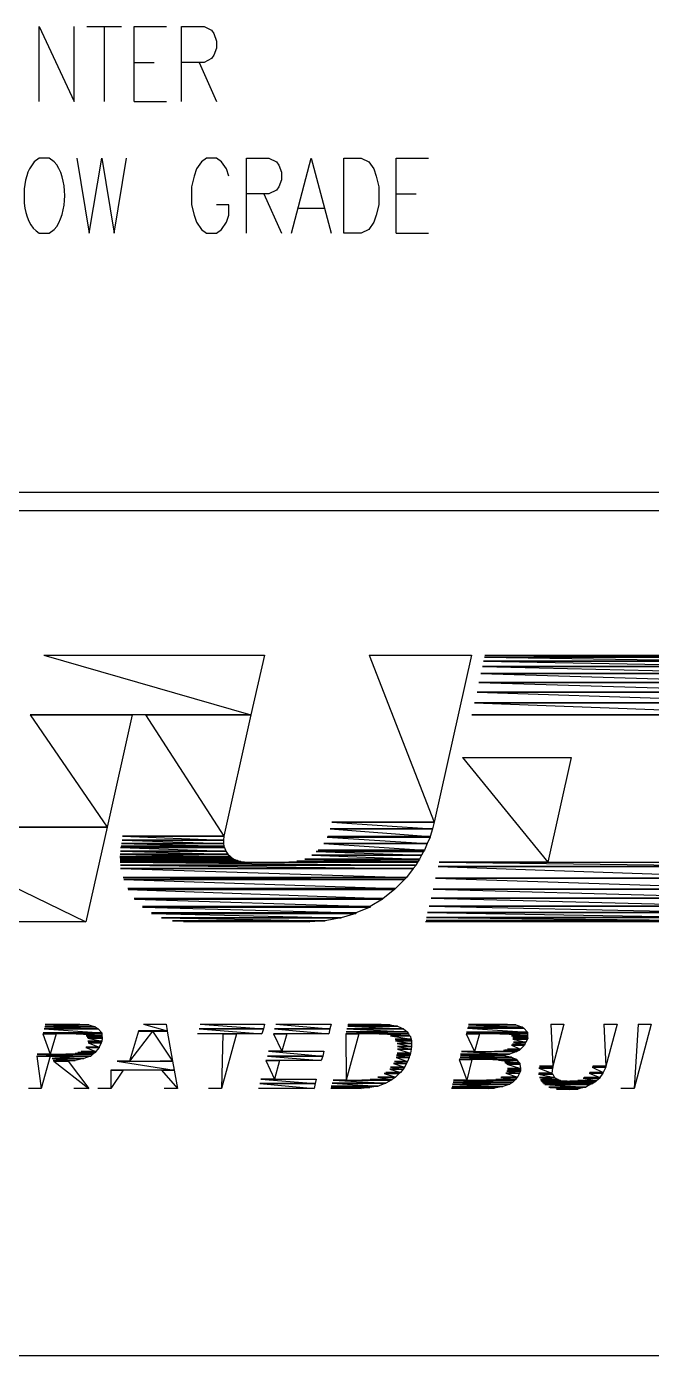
# Model space of a CAD drawing. Header units: millimetres. Extents: x 14 to 201, y 16 to 268.
# Drawn here: x 63.1 to 89.6, y 15.6 to 72 of the extents above; entities that cross this region are included whole.
import ezdxf

# ---------------------------------------------------------------- set-up
doc = ezdxf.new("R2010")
doc.units = ezdxf.units.MM
doc.layers.get('0').update_dxf_attribs({"linetype": 'CONTINUOUS'})

msp = doc.modelspace()

# ---------------------------------------------------------------- linework, layer by layer
at = {"color": 0}
for p, q in [((63.6062, 68.8344), (63.6062, 72.0094)), ((63.6062, 72.0094), (65.0875, 68.8344)), ((65.0875, 68.8344), (65.0875, 72.0094)), ((65.6167, 72.0094), (67.098, 72.0094)), ((66.3582, 72.0094), (66.3582, 68.8344)), ((67.6271, 68.8344), (67.6271, 72.0094)), ((67.6271, 72.0094), (69.004, 72.0094)), ((69.6376, 68.8344), (69.6376, 72.0094)), ((69.6376, 72.0094), (70.5915, 72.0094)), ((70.5915, 72.0094), (70.9083, 71.8605)), ((70.9083, 71.8605), (71.0145, 71.713)), ((71.0145, 71.713), (71.1207, 71.3948)), ((71.1207, 71.0985), (71.0145, 70.8021)), ((71.1207, 71.3948), (71.1207, 71.0985)), ((67.6271, 70.4854), (68.4749, 70.4854)), ((70.5915, 70.4854), (69.6376, 70.4854)), ((70.3792, 70.4854), (71.1207, 68.8344)), ((70.9083, 70.6547), (70.5915, 70.4854)), ((71.0145, 70.8021), (70.9083, 70.6547)), ((67.6271, 68.8344), (69.004, 68.8344)), ((63.3938, 66.2725), (63.1832, 65.9765)), ((63.6062, 66.4214), (63.3938, 66.2725)), ((64.0292, 66.4214), (63.6062, 66.4214)), ((64.2415, 66.2725), (64.0292, 66.4214)), ((65.1937, 66.4214), (65.7229, 63.2464)), ((65.7229, 63.2464), (66.252, 66.4214)), ((66.252, 66.4214), (66.7812, 63.2464)), ((66.7812, 63.2464), (67.3104, 66.4214)), ((70.273, 65.9765), (70.1668, 65.6594)), ((70.4854, 66.2725), (70.273, 65.9765)), ((70.696, 66.4214), (70.4854, 66.2725)), ((71.1207, 66.4214), (70.696, 66.4214)), ((71.3313, 66.2725), (71.1207, 66.4214)), ((71.5437, 65.9765), (71.3313, 66.2725)), ((71.6499, 65.6594), (71.5437, 65.9765)), ((72.3896, 63.2464), (72.3896, 66.4214)), ((72.3896, 66.4214), (73.3418, 66.4214)), ((73.3418, 66.4214), (73.6604, 66.2725)), ((73.6604, 66.2725), (73.7665, 66.125)), ((73.7665, 66.125), (73.871, 65.829)), ((74.2957, 63.2464), (75.1417, 66.4214)), ((75.1417, 66.4214), (75.9876, 63.2464)), ((76.5168, 63.2464), (76.5168, 66.4214)), ((76.5168, 66.4214), (77.2583, 66.4214)), ((77.2583, 66.4214), (77.5751, 66.2725)), ((77.5751, 66.2725), (77.7875, 65.9765)), ((77.7875, 65.9765), (77.8937, 65.6594)), ((78.7396, 63.2464), (78.7396, 66.4214)), ((78.7396, 66.4214), (80.1165, 66.4214)), ((70.1668, 65.6594), (70.0624, 65.2141)), ((73.871, 65.5105), (73.7665, 65.2141)), ((73.871, 65.829), (73.871, 65.5105)), ((77.8937, 65.6594), (77.9999, 65.2141)), ((70.0624, 65.2141), (70.0624, 64.4521)), ((73.3418, 64.9182), (72.3896, 64.9182)), ((73.1312, 64.9182), (73.871, 63.2464)), ((73.6604, 65.0667), (73.3418, 64.9182)), ((73.7665, 65.2141), (73.6604, 65.0667)), ((77.9999, 65.2141), (77.9999, 64.4521)), ((78.7396, 64.9182), (79.5874, 64.9182)), ((70.0624, 64.4521), (70.1668, 64.0084)), ((71.6499, 64.4521), (71.1207, 64.4521)), ((71.6499, 64.0084), (71.6499, 64.4521)), ((74.6125, 64.3047), (75.6708, 64.3047)), ((77.9999, 64.4521), (77.8937, 64.0084)), ((70.1668, 64.0084), (70.273, 63.7124)), ((71.5437, 63.7124), (71.6499, 64.0084)), ((77.8937, 64.0084), (77.7875, 63.7124)), ((63.6062, 63.2464), (64.0292, 63.2464)), ((64.0292, 63.2464), (64.2415, 63.3938)), ((70.273, 63.7124), (70.4854, 63.3938)), ((70.4854, 63.3938), (70.696, 63.2464)), ((70.696, 63.2464), (71.1207, 63.2464)), ((71.1207, 63.2464), (71.3313, 63.3938)), ((71.3313, 63.3938), (71.5437, 63.7124)), ((77.2583, 63.2464), (76.5168, 63.2464)), ((77.5751, 63.3938), (77.2583, 63.2464)), ((77.7875, 63.7124), (77.5751, 63.3938)), ((78.7396, 63.2464), (80.1165, 63.2464)), ((198.121, 52.2386), (17.0174, 52.2386)), ((149.648, 51.4558), (16.214, 51.4558)), ((93.2173, 45.2547), (82.4865, 45.2547)), ((82.4865, 45.2547), (93.7465, 45.0854)), ((82.4865, 45.2547), (93.2173, 45.2547)), ((82.5073, 45.339), (93.2173, 45.2547)), ((82.5073, 45.339), (92.6677, 45.339)), ((94.7208, 44.5562), (82.3376, 44.5562)), ((82.3376, 44.5562), (95.1438, 44.1745)), ((82.3376, 44.5562), (94.7208, 44.5562)), ((94.2552, 44.8525), (82.4011, 44.8525)), ((82.4011, 44.8525), (94.7208, 44.5562)), ((82.4011, 44.8525), (94.2552, 44.8525)), ((93.7465, 45.0854), (82.4438, 45.0854)), ((82.4438, 45.0854), (94.2552, 44.8525)), ((82.4438, 45.0854), (93.7465, 45.0854)), ((95.1438, 44.1745), (82.2537, 44.1745)), ((82.2537, 44.1745), (95.5036, 43.772)), ((82.2537, 44.1745), (95.1438, 44.1745)), ((95.5036, 43.772), (82.1697, 43.772)), ((82.1697, 43.772), (95.8219, 43.3077)), ((82.1697, 43.772), (95.5036, 43.772)), ((95.8219, 43.3077), (82.0635, 43.3077)), ((82.0635, 43.3077), (96.0755, 42.799)), ((82.0635, 43.3077), (95.8219, 43.3077)), ((96.0755, 42.799), (81.9573, 42.799)), ((81.9573, 42.799), (96.0755, 42.799)), ((81.9573, 42.799), (96.0755, 42.799)), ((81.5552, 40.9995), (85.175, 36.5552)), ((81.5552, 40.9995), (86.1702, 40.9995)), ((86.1702, 40.9995), (85.175, 36.5552)), ((95.25, 36.3636), (80.5173, 36.3636)), ((80.5173, 36.3636), (94.8697, 35.8771)), ((80.5173, 36.3636), (95.25, 36.3636)), ((85.175, 36.5552), (80.56, 36.5552)), ((80.56, 36.5552), (95.25, 36.3636)), ((80.56, 36.5552), (95.3767, 36.5552)), ((94.8697, 35.8771), (80.4125, 35.8771)), ((80.4125, 35.8771), (94.4245, 35.4115)), ((80.4125, 35.8771), (94.8697, 35.8771)), ((93.938, 35.0311), (80.221, 35.0311)), ((80.221, 35.0311), (93.387, 34.6921)), ((80.221, 35.0311), (93.938, 35.0311)), ((94.4245, 35.4115), (80.3067, 35.4115)), ((80.3067, 35.4115), (93.938, 35.0311)), ((80.3067, 35.4115), (94.4245, 35.4115)), ((92.8165, 34.4165), (80.0735, 34.4165)), ((80.0735, 34.4165), (92.2017, 34.2057)), ((80.0735, 34.4165), (92.8165, 34.4165)), ((93.387, 34.6921), (80.137, 34.6921)), ((80.137, 34.6921), (92.8165, 34.4165)), ((80.137, 34.6921), (93.387, 34.6921)), ((90.9532, 34.0155), (79.9881, 34.0155)), ((91.5885, 34.0789), (80.0104, 34.0789)), ((80.0104, 34.0789), (90.9532, 34.0155)), ((80.0104, 34.0789), (91.5885, 34.0789)), ((92.2017, 34.2057), (80.0308, 34.2057)), ((80.0308, 34.2057), (91.5885, 34.0789)), ((80.0308, 34.2057), (92.2017, 34.2057)), ((66.1031, 29.4845), (63.8168, 29.4845)), ((63.8168, 29.4845), (66.252, 29.3164)), ((63.8168, 29.4845), (66.1031, 29.4845)), ((65.9765, 29.5699), (63.839, 29.5699)), ((63.839, 29.5699), (66.1031, 29.4845)), ((63.839, 29.5699), (65.9765, 29.5699)), ((63.8598, 29.6761), (65.7006, 29.654)), ((63.8598, 29.6761), (65.3203, 29.6761)), ((65.7006, 29.654), (63.8598, 29.654)), ((63.8598, 29.654), (65.9765, 29.5699)), ((63.8598, 29.654), (65.7006, 29.654)), ((65.3203, 29.6761), (65.7006, 29.654)), ((65.7006, 29.654), (65.9765, 29.5699)), ((65.9765, 29.5699), (66.1031, 29.4845)), ((66.1031, 29.4845), (66.252, 29.3164)), ((67.8173, 29.3798), (67.437, 28.1092)), ((68.4114, 29.3798), (67.437, 28.1092)), ((69.0245, 29.4004), (67.8173, 29.4004)), ((67.8173, 29.4004), (68.4114, 29.3798)), ((67.8173, 29.4004), (68.4114, 29.4004)), ((68.4114, 29.3798), (67.8173, 29.3798)), ((67.8173, 29.3798), (68.4114, 29.3798)), ((68.0297, 29.6761), (69.0245, 29.4004)), ((68.0297, 29.6761), (68.9818, 29.6761)), ((68.4114, 29.4004), (69.0245, 29.3798)), ((68.4114, 29.4004), (69.0245, 29.4004)), ((68.4114, 29.4004), (68.4114, 29.3798)), ((69.0245, 29.3798), (68.4114, 29.3798)), ((68.4114, 29.3798), (69.2573, 28.1092)), ((68.4114, 29.3798), (69.0245, 29.3798)), ((68.9818, 29.6761), (69.0245, 29.4004)), ((69.0245, 29.4004), (69.0245, 29.3798)), ((69.0245, 29.3798), (69.2573, 28.1092)), ((73.109, 29.4845), (70.3792, 29.4845)), ((70.3792, 29.4845), (73.0458, 29.2737)), ((70.3792, 29.4845), (73.109, 29.4845)), ((70.4219, 29.6761), (73.109, 29.4845)), ((70.4219, 29.6761), (73.1516, 29.6761)), ((73.109, 29.4845), (73.0458, 29.2737)), ((73.1516, 29.6761), (73.109, 29.4845)), ((75.9245, 29.4845), (73.575, 29.4845)), ((73.575, 29.4845), (75.8832, 29.2737)), ((73.575, 29.4845), (75.9245, 29.4845)), ((73.6381, 29.6761), (75.9245, 29.4845)), ((73.6381, 29.6761), (75.9876, 29.6761)), ((75.9245, 29.4845), (75.8832, 29.2737)), ((75.9876, 29.6761), (75.9245, 29.4845)), ((79.2057, 29.3577), (76.623, 29.3577)), ((76.623, 29.3577), (79.2688, 29.2737)), ((76.623, 29.3577), (79.2057, 29.3577)), ((79.0582, 29.4845), (76.6452, 29.4845)), ((76.6452, 29.4845), (79.2057, 29.3577)), ((76.6452, 29.4845), (79.0582, 29.4845)), ((78.486, 29.654), (76.6865, 29.654)), ((76.6865, 29.654), (78.8031, 29.5906)), ((76.6865, 29.654), (78.486, 29.654)), ((78.8031, 29.5906), (76.6865, 29.5906)), ((76.6865, 29.5906), (79.0582, 29.4845)), ((76.6865, 29.5906), (78.8031, 29.5906)), ((76.7084, 29.6761), (78.486, 29.654)), ((76.7084, 29.6761), (78.1043, 29.6761)), ((78.1043, 29.6761), (78.486, 29.654)), ((78.486, 29.654), (78.8031, 29.5906)), ((78.8031, 29.5906), (79.0582, 29.4845)), ((79.0582, 29.4845), (79.2057, 29.3577)), ((79.2057, 29.3577), (79.2688, 29.2737)), ((84.3068, 29.3371), (81.7245, 29.3371)), ((81.7245, 29.3371), (84.3068, 29.2737)), ((81.7245, 29.3371), (84.3068, 29.3371)), ((84.1583, 29.5065), (81.7672, 29.5065)), ((81.7672, 29.5065), (84.3068, 29.3371)), ((81.7672, 29.5065), (84.1583, 29.5065)), ((84.0948, 29.5493), (81.788, 29.5493)), ((81.788, 29.5493), (84.1583, 29.5065)), ((81.788, 29.5493), (84.0948, 29.5493)), ((81.8085, 29.6761), (83.8207, 29.654)), ((81.8085, 29.6761), (83.4595, 29.6761)), ((83.8207, 29.654), (81.8085, 29.654)), ((81.8085, 29.654), (84.0948, 29.5493)), ((81.8085, 29.654), (83.8207, 29.654)), ((83.4595, 29.6761), (83.8207, 29.654)), ((83.8207, 29.654), (84.0948, 29.5493)), ((84.0948, 29.5493), (84.1583, 29.5065)), ((84.1583, 29.5065), (84.3068, 29.3371)), ((84.3068, 29.3371), (84.3068, 29.2737)), ((85.302, 29.6761), (85.386, 27.897)), ((85.302, 29.6761), (85.8516, 29.6761)), ((85.8516, 29.6761), (85.386, 27.897)), ((87.5453, 29.6761), (87.6293, 27.897)), ((87.5453, 29.6761), (88.1172, 29.6761)), ((88.1172, 29.6761), (87.6293, 27.897)), ((89.0062, 29.6761), (88.8365, 26.9448)), ((89.5558, 29.6761), (88.8365, 26.9448)), ((89.0062, 29.6761), (89.5558, 29.6761)), ((66.252, 29.2737), (63.7536, 29.2737)), ((63.7536, 29.2737), (64.0719, 28.4055)), ((63.7536, 29.2737), (64.3255, 29.2737)), ((66.252, 29.3164), (63.7755, 29.3164)), ((63.7755, 29.3164), (66.252, 29.2737)), ((63.7755, 29.3164), (66.252, 29.3164)), ((64.3255, 29.2737), (64.0719, 28.4055)), ((65.1715, 29.2737), (66.252, 29.2737)), ((65.1715, 29.2737), (66.252, 29.2737)), ((66.252, 29.2737), (65.3203, 29.2737)), ((65.3203, 29.2737), (66.252, 29.1882)), ((65.3203, 29.2737), (66.252, 29.2737)), ((66.252, 29.1882), (65.5959, 29.1882)), ((65.5959, 29.1882), (66.2725, 29.1248)), ((65.5959, 29.1882), (66.252, 29.1882)), ((66.2725, 29.1248), (65.6375, 29.1248)), ((65.6375, 29.1248), (66.2725, 29.0835)), ((65.6375, 29.1248), (66.2725, 29.1248)), ((66.2725, 29.0835), (65.6594, 29.0835)), ((65.6594, 29.0835), (66.252, 28.9553)), ((65.6594, 29.0835), (66.2725, 29.0835)), ((66.252, 28.9553), (65.6594, 28.9553)), ((65.6594, 28.9553), (66.2298, 28.8919)), ((65.6594, 28.9553), (66.252, 28.9553)), ((66.2298, 28.8919), (65.6802, 28.8919)), ((65.6802, 28.8919), (66.1458, 28.7018)), ((65.6802, 28.8919), (66.2298, 28.8919)), ((66.2298, 28.8919), (66.1458, 28.7018)), ((66.252, 28.9553), (66.2298, 28.8919)), ((66.252, 29.3164), (66.252, 29.2737)), ((66.252, 29.2737), (66.252, 29.1882)), ((66.252, 29.1882), (66.2725, 29.1248)), ((66.2725, 29.0835), (66.252, 28.9553)), ((66.2725, 29.1248), (66.2725, 29.0835)), ((73.0458, 29.2737), (70.3157, 29.2737)), ((71.3948, 29.2737), (71.3313, 26.9448)), ((71.9667, 29.2737), (71.3313, 26.9448)), ((71.3948, 29.2737), (71.9667, 29.2737)), ((75.8832, 29.2737), (73.5334, 29.2737)), ((73.5334, 29.2737), (73.8932, 28.5323)), ((73.5334, 29.2737), (74.1041, 29.2737)), ((74.1041, 29.2737), (73.8932, 28.5323)), ((79.2688, 29.2737), (76.6025, 29.2737)), ((76.6025, 29.2737), (76.623, 27.3044)), ((76.6025, 29.2737), (77.1521, 29.2737)), ((77.1521, 29.2737), (76.623, 27.3044)), ((78.0203, 29.2737), (79.2688, 29.2737)), ((78.0203, 29.2737), (79.2688, 29.2737)), ((79.2688, 29.2737), (78.19, 29.2737)), ((78.19, 29.2737), (79.3115, 29.1882)), ((78.19, 29.2737), (79.2688, 29.2737)), ((79.3115, 29.1882), (78.5068, 29.1882)), ((78.5068, 29.1882), (79.3323, 29.1882)), ((78.5068, 29.1882), (79.3323, 29.1882)), ((78.5068, 29.1882), (79.375, 29.0408)), ((78.5068, 29.1882), (79.3323, 29.1882)), ((79.375, 29.0408), (78.697, 29.0408)), ((78.697, 29.0408), (79.375, 29.0408)), ((78.697, 29.0408), (79.375, 29.0408)), ((78.697, 29.0408), (79.3958, 28.9774)), ((78.697, 29.0408), (79.375, 29.0408)), ((79.3958, 28.9774), (78.7192, 28.9774)), ((78.7192, 28.9774), (79.3958, 28.8506)), ((78.7192, 28.9774), (79.3958, 28.9774)), ((79.3958, 28.8506), (78.7823, 28.8506)), ((78.7823, 28.8506), (79.3958, 28.7238)), ((78.7823, 28.8506), (79.3958, 28.8506)), ((79.2688, 29.2737), (79.3115, 29.1882)), ((79.3323, 29.1882), (79.375, 29.0408)), ((79.375, 29.0408), (79.3958, 28.9774)), ((79.3958, 28.9774), (79.3958, 28.8506)), ((79.3958, 28.8506), (79.3958, 28.7238)), ((84.3068, 29.2737), (81.704, 29.2737)), ((81.704, 29.2737), (82.0635, 28.5116)), ((81.704, 29.2737), (82.2745, 29.2737)), ((82.2745, 29.2737), (82.0635, 28.5116)), ((83.1427, 29.2737), (84.3068, 29.2737)), ((83.1427, 29.2737), (84.3068, 29.2737)), ((84.3068, 29.2737), (83.3755, 29.2737)), ((83.3755, 29.2737), (84.3068, 29.1882)), ((83.3755, 29.2737), (84.3068, 29.2737)), ((84.3068, 29.1882), (83.6291, 29.1882)), ((83.6291, 29.1882), (84.3068, 29.1469)), ((83.6291, 29.1882), (84.3068, 29.1882)), ((84.1802, 28.7872), (83.6291, 28.7872)), ((83.6291, 28.7872), (84.0109, 28.6177)), ((83.6291, 28.7872), (84.1802, 28.7872)), ((84.201, 28.8286), (83.6718, 28.8286)), ((83.6718, 28.8286), (84.1802, 28.7872)), ((83.6718, 28.8286), (84.201, 28.8286)), ((84.3068, 29.1469), (83.6923, 29.1469)), ((83.6923, 29.1469), (84.3276, 29.0835)), ((83.6923, 29.1469), (84.3068, 29.1469)), ((84.3276, 29.0835), (83.6923, 29.0835)), ((83.6923, 29.0835), (84.3068, 29.0408)), ((83.6923, 29.0835), (84.3276, 29.0835)), ((84.3068, 29.0408), (83.6923, 29.0408)), ((83.6923, 29.0408), (84.2437, 28.914)), ((83.6923, 29.0408), (84.3068, 29.0408)), ((84.2437, 28.914), (83.7145, 28.914)), ((83.7145, 28.914), (84.201, 28.8286)), ((83.7145, 28.914), (84.2437, 28.914)), ((84.1802, 28.7872), (84.0109, 28.6177)), ((84.201, 28.8286), (84.1802, 28.7872)), ((84.2437, 28.914), (84.201, 28.8286)), ((84.3068, 29.0408), (84.2437, 28.914)), ((84.3068, 29.2737), (84.3068, 29.1882)), ((84.3068, 29.1882), (84.3068, 29.1469)), ((84.3068, 29.1469), (84.3276, 29.0835)), ((84.3276, 29.0835), (84.3068, 29.0408)), ((65.786, 28.3215), (63.5, 28.3215)), ((63.5, 28.3215), (65.7655, 28.3215)), ((63.5, 28.3215), (65.786, 28.3215)), ((63.5, 28.3215), (63.6901, 26.9448)), ((63.5, 28.3215), (64.0719, 28.3215)), ((64.0719, 28.4055), (63.5208, 28.4055)), ((63.5208, 28.4055), (65.786, 28.3215)), ((63.5208, 28.4055), (65.8703, 28.4055)), ((64.0719, 28.3215), (63.6901, 26.9448)), ((64.0719, 28.3215), (65.49, 28.2153)), ((64.0719, 28.3215), (65.7655, 28.3215)), ((65.49, 28.2153), (64.1558, 28.2153)), ((64.1558, 28.2153), (65.1302, 28.1299)), ((64.1558, 28.2153), (65.49, 28.2153)), ((65.8703, 28.4055), (64.7277, 28.4055)), ((65.913, 28.4262), (65.1302, 28.4262)), ((65.1302, 28.4262), (65.8703, 28.4055)), ((65.1302, 28.4262), (65.913, 28.4262)), ((65.49, 28.2153), (65.1302, 28.1299)), ((65.9765, 28.4689), (65.2364, 28.4689)), ((65.2364, 28.4689), (65.913, 28.4262)), ((65.2364, 28.4689), (65.9765, 28.4689)), ((65.997, 28.5116), (65.3838, 28.5116)), ((65.3838, 28.5116), (65.9765, 28.4689)), ((65.3838, 28.5116), (65.997, 28.5116)), ((65.7655, 28.3215), (65.49, 28.2153)), ((66.1458, 28.6811), (65.574, 28.6811)), ((65.574, 28.6811), (65.997, 28.5116)), ((65.574, 28.6811), (66.1458, 28.6811)), ((66.1458, 28.7018), (65.5959, 28.7018)), ((65.5959, 28.7018), (66.1458, 28.6811)), ((65.5959, 28.7018), (66.1458, 28.7018)), ((65.786, 28.3215), (65.7655, 28.3215)), ((65.8703, 28.4055), (65.786, 28.3215)), ((65.913, 28.4262), (65.8703, 28.4055)), ((65.9765, 28.4689), (65.913, 28.4262)), ((65.997, 28.5116), (65.9765, 28.4689)), ((66.1458, 28.6811), (65.997, 28.5116)), ((66.1458, 28.7018), (66.1458, 28.6811)), ((75.6281, 28.3215), (73.2786, 28.3215)), ((73.2786, 28.3215), (75.5646, 28.1299)), ((73.2786, 28.3215), (75.6281, 28.3215)), ((73.8932, 28.5323), (73.3213, 28.5323)), ((73.3213, 28.5323), (75.6281, 28.3215)), ((73.3213, 28.5323), (75.6708, 28.5323)), ((75.6281, 28.3215), (75.5646, 28.1299)), ((75.6708, 28.5323), (75.6281, 28.3215)), ((79.291, 28.2581), (78.7396, 28.2581)), ((78.7396, 28.2581), (79.2261, 28.0886)), ((78.7396, 28.2581), (79.291, 28.2581)), ((79.3323, 28.3628), (78.7619, 28.3628)), ((78.7619, 28.3628), (79.3115, 28.3421)), ((78.7619, 28.3628), (79.3323, 28.3628)), ((79.3115, 28.3421), (78.7619, 28.3421)), ((78.7619, 28.3421), (79.291, 28.2581)), ((78.7619, 28.3421), (79.3115, 28.3421)), ((79.3542, 28.4482), (78.7823, 28.4482)), ((78.7823, 28.4482), (79.3323, 28.3848)), ((78.7823, 28.4482), (79.3542, 28.4482)), ((79.3323, 28.3848), (78.7823, 28.3848)), ((78.7823, 28.3848), (79.3323, 28.3628)), ((78.7823, 28.3848), (79.3323, 28.3848)), ((79.3958, 28.7238), (78.8031, 28.7238)), ((78.8031, 28.7238), (79.375, 28.6177)), ((78.8031, 28.7238), (79.3958, 28.7238)), ((79.375, 28.6177), (78.8031, 28.6177)), ((78.8031, 28.6177), (79.3542, 28.4482)), ((78.8031, 28.6177), (79.375, 28.6177)), ((79.291, 28.2581), (79.2261, 28.0886)), ((79.3115, 28.3421), (79.291, 28.2581)), ((79.3323, 28.3628), (79.3115, 28.3421)), ((79.3542, 28.4482), (79.3323, 28.3848)), ((79.3323, 28.3848), (79.3323, 28.3628)), ((79.375, 28.6177), (79.3542, 28.4482)), ((79.3958, 28.7238), (79.375, 28.6177)), ((83.8207, 28.1947), (81.4282, 28.1947)), ((81.4282, 28.1947), (83.862, 28.1726)), ((81.4282, 28.1947), (83.8207, 28.1947)), ((83.6291, 28.2787), (81.449, 28.2787)), ((81.449, 28.2787), (83.8207, 28.1947)), ((81.449, 28.2787), (83.6291, 28.2787)), ((83.5448, 28.4055), (81.4709, 28.4055)), ((81.4709, 28.4055), (83.2915, 28.3628)), ((81.4709, 28.4055), (83.5448, 28.4055)), ((83.2915, 28.3628), (81.4709, 28.3628)), ((81.4709, 28.3628), (83.6291, 28.2787)), ((81.4709, 28.3628), (83.2915, 28.3628)), ((82.0635, 28.5116), (81.5125, 28.5116)), ((81.5125, 28.5116), (83.5448, 28.4055)), ((81.5125, 28.5116), (83.862, 28.5116)), ((83.862, 28.5116), (82.9098, 28.5116)), ((83.9251, 28.5543), (83.2915, 28.5543)), ((83.2915, 28.5543), (83.862, 28.5116)), ((83.2915, 28.5543), (83.9251, 28.5543)), ((83.5448, 28.4055), (83.2915, 28.3628)), ((83.2915, 28.3628), (83.6291, 28.2787)), ((83.9682, 28.575), (83.3547, 28.575)), ((83.3547, 28.575), (83.9251, 28.5543)), ((83.3547, 28.575), (83.9682, 28.575)), ((84.0109, 28.6177), (83.4595, 28.6177)), ((83.4595, 28.6177), (83.9682, 28.575)), ((83.4595, 28.6177), (84.0109, 28.6177)), ((83.862, 28.5116), (83.5448, 28.4055)), ((83.6291, 28.2787), (83.8207, 28.1947)), ((83.8207, 28.1947), (83.862, 28.1726)), ((83.9251, 28.5543), (83.862, 28.5116)), ((83.9682, 28.575), (83.9251, 28.5543)), ((84.0109, 28.6177), (83.9682, 28.575)), ((65.1302, 28.1299), (64.1985, 28.1299)), ((64.1985, 28.1299), (64.8339, 28.1092)), ((64.1985, 28.1299), (65.1302, 28.1299)), ((64.8339, 28.1092), (64.2193, 28.1092)), ((64.2193, 28.1092), (65.7006, 26.9448)), ((64.2193, 28.1092), (64.8339, 28.1092)), ((65.1302, 28.1299), (64.8339, 28.1092)), ((64.8339, 28.1092), (65.7006, 26.9448)), ((69.3208, 27.7289), (66.6323, 27.7289)), ((66.6323, 27.7289), (66.6323, 26.9448)), ((66.6323, 27.7289), (67.1615, 27.7289)), ((67.1615, 27.7289), (66.6323, 26.9448)), ((67.437, 28.1092), (66.9078, 28.1092)), ((66.9078, 28.1092), (69.3208, 27.7289)), ((66.9078, 28.1092), (69.2573, 28.1092)), ((69.2573, 28.1092), (68.7282, 28.1092)), ((68.7917, 27.7289), (69.4697, 26.9448)), ((68.7917, 27.7289), (69.3208, 27.7289)), ((69.2573, 28.1092), (69.3208, 27.7289)), ((69.3208, 27.7289), (69.4697, 26.9448)), ((75.5646, 28.1299), (73.2151, 28.1299)), ((73.2151, 28.1299), (73.575, 27.3472)), ((73.2151, 28.1299), (73.787, 28.1299)), ((73.787, 28.1299), (73.575, 27.3472)), ((79.036, 27.7702), (78.4655, 27.7702)), ((78.4655, 27.7702), (78.9298, 27.6228)), ((78.4655, 27.7702), (79.036, 27.7702)), ((79.0995, 27.8557), (78.5068, 27.8557)), ((78.5068, 27.8557), (79.036, 27.7702)), ((78.5068, 27.8557), (79.0995, 27.8557)), ((79.1849, 28.0031), (78.6335, 28.0031)), ((78.6335, 28.0031), (79.0995, 27.8557)), ((78.6335, 28.0031), (79.1849, 28.0031)), ((79.2261, 28.0886), (78.6765, 28.0886)), ((78.6765, 28.0886), (79.1849, 28.0031)), ((78.6765, 28.0886), (79.2261, 28.0886)), ((79.036, 27.7702), (78.9298, 27.6228)), ((79.0995, 27.8557), (79.036, 27.7702)), ((79.1849, 28.0031), (79.0995, 27.8557)), ((79.2261, 28.0886), (79.1849, 28.0031)), ((83.862, 28.1726), (81.4077, 28.1726)), ((81.4077, 28.1726), (81.7453, 27.3044)), ((81.4077, 28.1726), (81.9573, 28.1726)), ((81.9573, 28.1726), (81.7453, 27.3044)), ((82.8463, 28.1726), (83.862, 28.1519)), ((82.8463, 28.1726), (83.862, 28.1726)), ((83.862, 28.1519), (83.0792, 28.1519)), ((83.0792, 28.1519), (83.9474, 28.0458)), ((83.0792, 28.1519), (83.862, 28.1519)), ((83.9474, 28.0458), (83.3547, 28.0458)), ((83.3547, 28.0458), (83.9886, 28.0252)), ((83.3547, 28.0458), (83.9474, 28.0458)), ((83.9886, 28.0252), (83.396, 28.0252)), ((83.396, 28.0252), (83.9886, 27.9824)), ((83.396, 28.0252), (83.9886, 28.0252)), ((83.9886, 27.9824), (83.439, 27.9824)), ((83.439, 27.9824), (84.0109, 27.7923)), ((83.439, 27.9824), (83.9886, 27.9824)), ((84.0109, 27.6862), (83.439, 27.6862)), ((83.439, 27.6862), (83.9682, 27.6007)), ((83.439, 27.6862), (84.0109, 27.6862)), ((84.0109, 27.7923), (83.4595, 27.7923)), ((83.4595, 27.7923), (84.0109, 27.7496)), ((83.4595, 27.7923), (84.0109, 27.7923)), ((84.0109, 27.7496), (83.4595, 27.7496)), ((83.4595, 27.7496), (84.0109, 27.6862)), ((83.4595, 27.7496), (84.0109, 27.7496)), ((83.862, 28.1726), (83.862, 28.1519)), ((83.862, 28.1519), (83.9474, 28.0458)), ((83.9474, 28.0458), (83.9886, 28.0252)), ((84.0109, 27.6862), (83.9682, 27.6007)), ((83.9886, 28.0252), (83.9886, 27.9824)), ((83.9886, 27.9824), (84.0109, 27.7923)), ((84.0109, 27.7923), (84.0109, 27.7496)), ((84.0109, 27.7496), (84.0109, 27.6862)), ((85.3652, 27.8129), (84.7933, 27.8129)), ((84.7933, 27.8129), (85.3447, 27.6007)), ((84.7933, 27.8129), (85.3652, 27.8129)), ((85.386, 27.897), (84.8155, 27.897)), ((84.8155, 27.897), (85.386, 27.8557)), ((84.8155, 27.897), (85.386, 27.897)), ((85.386, 27.8557), (84.8155, 27.8557)), ((84.8155, 27.8557), (85.3652, 27.8129)), ((84.8155, 27.8557), (85.386, 27.8557)), ((85.3652, 27.8129), (85.3447, 27.6007)), ((85.386, 27.8557), (85.3652, 27.8129)), ((85.386, 27.897), (85.386, 27.8557)), ((87.6293, 27.8557), (87.0589, 27.8557)), ((87.0589, 27.8557), (87.6293, 27.8557)), ((87.0589, 27.8557), (87.6293, 27.8557)), ((87.0589, 27.8557), (87.5249, 27.6228)), ((87.0589, 27.8557), (87.6293, 27.8557)), ((87.6293, 27.897), (87.0797, 27.897)), ((87.0797, 27.897), (87.6293, 27.8557)), ((87.0797, 27.897), (87.6293, 27.897)), ((87.6293, 27.8557), (87.5249, 27.6228)), ((87.6293, 27.897), (87.6293, 27.8557)), ((75.311, 27.157), (72.9615, 27.157)), ((72.9615, 27.157), (75.2683, 26.9448)), ((72.9615, 27.157), (75.311, 27.157)), ((73.575, 27.3472), (73.0042, 27.3472)), ((73.0042, 27.3472), (75.311, 27.157)), ((73.0042, 27.3472), (75.354, 27.3472)), ((75.311, 27.157), (75.2683, 26.9448)), ((75.354, 27.3472), (75.311, 27.157)), ((78.2959, 27.1777), (76.0307, 27.1777)), ((76.0307, 27.1777), (77.9776, 27.0509)), ((76.0307, 27.1777), (78.2959, 27.1777)), ((76.623, 27.3044), (76.0734, 27.3044)), ((76.0734, 27.3044), (78.2959, 27.1777)), ((76.0734, 27.3044), (78.529, 27.3044)), ((78.529, 27.3044), (77.2791, 27.3044)), ((78.5703, 27.3265), (77.6386, 27.3265)), ((77.6386, 27.3265), (78.529, 27.3044)), ((77.6386, 27.3265), (78.5703, 27.3265)), ((78.7192, 27.4326), (77.9568, 27.4326)), ((77.9568, 27.4326), (78.5703, 27.3265)), ((77.9568, 27.4326), (78.7192, 27.4326)), ((78.7192, 27.4326), (77.9776, 27.4326)), ((77.9776, 27.4326), (78.7192, 27.4326)), ((77.9776, 27.4326), (78.7192, 27.4326)), ((78.2959, 27.1777), (77.9776, 27.0509)), ((78.8666, 27.5801), (78.2327, 27.5801)), ((78.2327, 27.5801), (78.7192, 27.4326)), ((78.2327, 27.5801), (78.8666, 27.5801)), ((78.9298, 27.6228), (78.2959, 27.6228)), ((78.2959, 27.6228), (78.8666, 27.5801)), ((78.2959, 27.6228), (78.9298, 27.6228)), ((78.529, 27.3044), (78.2959, 27.1777)), ((78.5703, 27.3265), (78.529, 27.3044)), ((78.7192, 27.4326), (78.5703, 27.3265)), ((78.8666, 27.5801), (78.7192, 27.4326)), ((78.9298, 27.6228), (78.8666, 27.5801)), ((83.5656, 27.1363), (81.1318, 27.1363)), ((81.1318, 27.1363), (83.2693, 27.0302)), ((81.1318, 27.1363), (83.5656, 27.1363)), ((83.6923, 27.2204), (81.1526, 27.2204)), ((81.1526, 27.2204), (83.5656, 27.1363)), ((81.1526, 27.2204), (83.6923, 27.2204)), ((81.7453, 27.3044), (81.1749, 27.3044)), ((81.1749, 27.3044), (83.6923, 27.2204)), ((81.1749, 27.3044), (83.7777, 27.3044)), ((83.7777, 27.3044), (82.5708, 27.3044)), ((83.7985, 27.3265), (82.973, 27.3265)), ((82.973, 27.3265), (83.7777, 27.3044)), ((82.973, 27.3265), (83.7985, 27.3265)), ((83.862, 27.4106), (83.1854, 27.4106)), ((83.1854, 27.4106), (83.7985, 27.3265)), ((83.1854, 27.4106), (83.862, 27.4106)), ((83.8839, 27.4326), (83.2058, 27.4326)), ((83.2058, 27.4326), (83.862, 27.4106)), ((83.2058, 27.4326), (83.8839, 27.4326)), ((83.5656, 27.1363), (83.2693, 27.0302)), ((83.9682, 27.6007), (83.396, 27.6007)), ((83.396, 27.6007), (83.8839, 27.4326)), ((83.396, 27.6007), (83.9682, 27.6007)), ((83.6923, 27.2204), (83.5656, 27.1363)), ((83.7777, 27.3044), (83.6923, 27.2204)), ((83.7985, 27.3265), (83.7777, 27.3044)), ((83.862, 27.4106), (83.7985, 27.3265)), ((83.8839, 27.4326), (83.862, 27.4106)), ((83.9682, 27.6007), (83.8839, 27.4326)), ((85.386, 27.5594), (84.7729, 27.5594)), ((84.7729, 27.5594), (85.4495, 27.4106)), ((84.7729, 27.5594), (85.386, 27.5594)), ((85.3447, 27.6007), (84.7933, 27.6007)), ((84.7933, 27.6007), (85.386, 27.5594)), ((84.7933, 27.6007), (85.3447, 27.6007)), ((85.4495, 27.4106), (84.8155, 27.4106)), ((84.8155, 27.4106), (85.6188, 27.3265)), ((84.8155, 27.4106), (85.4495, 27.4106)), ((85.6188, 27.3265), (84.8568, 27.3265)), ((84.8568, 27.3265), (85.7042, 27.2838)), ((84.8568, 27.3265), (85.6188, 27.3265)), ((85.7042, 27.2838), (84.879, 27.2838)), ((84.879, 27.2838), (86.0005, 27.2631)), ((84.879, 27.2838), (85.7042, 27.2838)), ((86.0005, 27.2631), (84.8995, 27.2631)), ((84.8995, 27.2631), (86.064, 27.2411)), ((84.8995, 27.2631), (86.0005, 27.2631)), ((86.064, 27.2411), (84.9203, 27.2411)), ((84.9203, 27.2411), (87.1432, 27.1997)), ((84.9203, 27.2411), (87.2063, 27.2411)), ((87.1432, 27.1997), (84.9422, 27.1997)), ((84.9422, 27.1997), (87.0797, 27.157)), ((84.9422, 27.1997), (87.1432, 27.1997)), ((87.0797, 27.157), (84.9835, 27.157)), ((84.9835, 27.157), (86.9735, 27.1143)), ((84.9835, 27.157), (87.0797, 27.157)), ((86.9735, 27.1143), (85.047, 27.1143)), ((85.047, 27.1143), (86.7833, 27.0082)), ((85.047, 27.1143), (86.9735, 27.1143)), ((85.3447, 27.6007), (85.386, 27.5594)), ((85.386, 27.5594), (85.4495, 27.4106)), ((85.4495, 27.4106), (85.6188, 27.3265)), ((85.6188, 27.3265), (85.7042, 27.2838)), ((85.7042, 27.2838), (86.0005, 27.2631)), ((86.0005, 27.2631), (86.064, 27.2411)), ((87.2063, 27.2411), (86.064, 27.2411)), ((87.2063, 27.2631), (86.1053, 27.2631)), ((86.1053, 27.2631), (87.2063, 27.2411)), ((86.1053, 27.2631), (87.2063, 27.2631)), ((87.249, 27.2838), (86.4443, 27.2838)), ((86.4443, 27.2838), (87.2063, 27.2631)), ((86.4443, 27.2838), (87.249, 27.2838)), ((87.376, 27.3899), (86.6771, 27.3899)), ((86.6771, 27.3899), (87.249, 27.2838)), ((86.6771, 27.3899), (87.376, 27.3899)), ((87.376, 27.4106), (86.7198, 27.4106)), ((86.7198, 27.4106), (87.376, 27.3899)), ((86.7198, 27.4106), (87.376, 27.4106)), ((86.9735, 27.1143), (86.7833, 27.0082)), ((87.5026, 27.6007), (86.9322, 27.6007)), ((86.9322, 27.6007), (87.376, 27.4106)), ((86.9322, 27.6007), (87.5026, 27.6007)), ((87.5249, 27.6228), (86.9527, 27.6228)), ((86.9527, 27.6228), (87.5026, 27.6007)), ((86.9527, 27.6228), (87.5249, 27.6228)), ((87.0797, 27.157), (86.9735, 27.1143)), ((87.1432, 27.1997), (87.0797, 27.157)), ((87.2063, 27.2411), (87.1432, 27.1997)), ((87.249, 27.2838), (87.2063, 27.2631)), ((87.2063, 27.2631), (87.2063, 27.2411)), ((87.376, 27.3899), (87.249, 27.2838)), ((87.5026, 27.6007), (87.376, 27.4106)), ((87.376, 27.4106), (87.376, 27.3899)), ((87.5249, 27.6228), (87.5026, 27.6007)), ((63.6901, 26.9448), (63.1402, 26.9448)), ((65.7006, 26.9448), (65.0667, 26.9448)), ((66.6323, 26.9448), (66.0823, 26.9448)), ((69.4697, 26.9448), (68.8979, 26.9448)), ((71.3313, 26.9448), (70.7817, 26.9448)), ((75.2683, 26.9448), (72.8984, 26.9448)), ((77.2583, 26.9448), (75.9672, 26.9448)), ((77.9776, 27.0509), (75.9876, 27.0509)), ((75.9876, 27.0509), (77.6182, 26.9875)), ((75.9876, 27.0509), (77.9776, 27.0509)), ((77.6182, 26.9875), (75.9876, 26.9875)), ((75.9876, 26.9875), (77.2583, 26.9448)), ((75.9876, 26.9875), (77.6182, 26.9875)), ((77.6182, 26.9875), (77.2583, 26.9448)), ((77.9776, 27.0509), (77.6182, 26.9875)), ((82.9098, 26.9668), (81.0891, 26.9668)), ((81.0891, 26.9668), (82.6766, 26.9448)), ((81.0891, 26.9668), (82.9098, 26.9668)), ((82.6766, 26.9448), (81.0891, 26.9448)), ((83.2693, 27.0302), (81.1114, 27.0302)), ((81.1114, 27.0302), (82.9098, 26.9668)), ((81.1114, 27.0302), (83.2693, 27.0302)), ((82.9098, 26.9668), (82.6766, 26.9448)), ((83.2693, 27.0302), (82.9098, 26.9668)), ((86.7833, 27.0082), (85.2166, 27.0082)), ((85.2166, 27.0082), (86.6567, 26.9875)), ((85.2166, 27.0082), (86.7833, 27.0082)), ((86.6567, 26.9875), (85.2798, 26.9875)), ((85.2798, 26.9875), (86.4443, 26.9241)), ((85.2798, 26.9875), (86.6567, 26.9875)), ((86.4443, 26.9241), (85.5349, 26.9241)), ((85.5349, 26.9241), (86.3381, 26.9241)), ((85.5349, 26.9241), (86.4443, 26.9241)), ((86.3381, 26.9241), (85.5761, 26.9241)), ((85.5761, 26.9241), (86.0848, 26.9034)), ((85.5761, 26.9241), (86.3381, 26.9241)), ((86.0848, 26.9034), (85.9578, 26.9034)), ((86.3381, 26.9241), (86.0848, 26.9034)), ((86.4443, 26.9241), (86.3381, 26.9241)), ((86.6567, 26.9875), (86.4443, 26.9241)), ((86.7833, 27.0082), (86.6567, 26.9875)), ((88.8365, 26.9448), (88.2646, 26.9448)), ((16.214, 15.6215), (149.648, 15.6215))]:
    msp.add_line(p, q, dxfattribs=at)
at = {"color": 251}
for p, q in [((63.7963, 45.339), (72.5798, 42.799)), ((63.7963, 45.339), (73.1516, 45.339)), ((73.1516, 45.339), (72.5798, 42.799)), ((77.5974, 45.339), (80.3494, 38.2489)), ((77.5974, 45.339), (81.9369, 45.339)), ((81.9369, 45.339), (80.3494, 38.2489)), ((72.5798, 42.799), (63.2245, 42.799)), ((63.2245, 42.799), (66.4849, 38.0365)), ((63.2245, 42.799), (67.5432, 42.799)), ((67.5432, 42.799), (66.4849, 38.0365)), ((68.1136, 42.799), (71.4375, 37.6548)), ((68.1136, 42.799), (72.5798, 42.799)), ((72.5798, 42.799), (71.4375, 37.6548)), ((57.3193, 38.0365), (65.574, 34.0155)), ((57.3193, 38.0365), (66.4849, 38.0365)), ((66.4849, 38.0365), (62.1453, 38.0365)), ((66.4849, 38.0365), (65.574, 34.0155)), ((80.2845, 37.9734), (75.9464, 37.9734)), ((75.9464, 37.9734), (80.1797, 37.6343)), ((75.9464, 37.9734), (80.2845, 37.9734)), ((80.3494, 38.2489), (76.0099, 38.2489)), ((76.0099, 38.2489), (80.2845, 37.9734)), ((76.0099, 38.2489), (80.3494, 38.2489)), ((80.2845, 37.9734), (80.1797, 37.6343)), ((80.3494, 38.2489), (80.2845, 37.9734)), ((71.4375, 37.2318), (67.0775, 37.2318)), ((67.0775, 37.2318), (71.4583, 37.1683)), ((67.0775, 37.2318), (71.4375, 37.2318)), ((71.4167, 37.338), (67.098, 37.338)), ((67.098, 37.338), (71.4375, 37.2318)), ((67.098, 37.338), (71.4167, 37.338)), ((71.4167, 37.4869), (67.1202, 37.4869)), ((67.1202, 37.4869), (71.4167, 37.338)), ((67.1202, 37.4869), (71.4167, 37.4869)), ((71.4375, 37.6548), (67.1407, 37.6548)), ((67.1407, 37.6548), (71.4167, 37.4869)), ((67.1407, 37.6548), (71.4375, 37.6548)), ((71.4375, 37.6548), (71.4167, 37.4869)), ((71.4167, 37.4869), (71.4167, 37.338)), ((71.4167, 37.338), (71.4375, 37.2318)), ((71.4375, 37.2318), (71.4583, 37.1683)), ((80.053, 37.338), (75.6708, 37.338)), ((75.6708, 37.338), (79.9469, 37.0625)), ((75.6708, 37.338), (80.053, 37.338)), ((80.1797, 37.6135), (75.8197, 37.6135)), ((75.8197, 37.6135), (80.053, 37.338)), ((75.8197, 37.6135), (80.1797, 37.6135)), ((80.1797, 37.6343), (75.8402, 37.6343)), ((75.8402, 37.6343), (80.1797, 37.6135)), ((75.8402, 37.6343), (80.1797, 37.6343)), ((80.053, 37.338), (79.9469, 37.0625)), ((80.1797, 37.6135), (80.053, 37.338)), ((80.1797, 37.6343), (80.1797, 37.6135)), ((71.713, 36.788), (67.014, 36.788)), ((67.014, 36.788), (71.7543, 36.7453)), ((67.014, 36.788), (71.713, 36.788)), ((71.7543, 36.7453), (67.014, 36.7453)), ((67.014, 36.7453), (71.8605, 36.6818)), ((67.014, 36.7453), (71.7543, 36.7453)), ((71.6068, 36.8928), (67.0348, 36.8928)), ((67.0348, 36.8928), (71.713, 36.788)), ((67.0348, 36.8928), (71.6068, 36.8928)), ((71.8605, 36.6818), (67.0348, 36.6818)), ((67.0348, 36.6818), (72.0094, 36.6187)), ((67.0348, 36.6818), (71.8605, 36.6818)), ((71.4583, 37.1683), (67.0553, 37.1683)), ((67.0553, 37.1683), (71.5215, 37.0209)), ((67.0553, 37.1683), (71.4583, 37.1683)), ((71.5215, 37.0209), (67.0553, 37.0209)), ((67.0553, 37.0209), (71.6068, 36.8928)), ((67.0553, 37.0209), (71.5215, 37.0209)), ((71.4583, 37.1683), (71.5215, 37.0209)), ((71.5215, 37.0209), (71.6068, 36.8928)), ((71.6068, 36.8928), (71.713, 36.788)), ((71.713, 36.788), (71.7543, 36.7453)), ((71.7543, 36.7453), (71.8605, 36.6818)), ((71.8605, 36.6818), (72.0094, 36.6187)), ((79.7348, 36.6818), (74.8661, 36.6818)), ((74.8661, 36.6818), (79.6713, 36.5965)), ((74.8661, 36.6818), (79.7348, 36.6818)), ((79.8202, 36.8515), (75.1625, 36.8515)), ((75.1625, 36.8515), (79.7348, 36.6818)), ((75.1625, 36.8515), (79.8202, 36.8515)), ((79.9042, 36.999), (75.354, 36.999)), ((75.354, 36.999), (79.8202, 36.8515)), ((75.354, 36.999), (79.9042, 36.999)), ((79.9469, 37.0625), (75.438, 37.0625)), ((75.438, 37.0625), (79.9042, 36.999)), ((75.438, 37.0625), (79.9469, 37.0625)), ((79.7348, 36.6818), (79.6713, 36.5965)), ((79.8202, 36.8515), (79.7348, 36.6818)), ((79.9042, 36.999), (79.8202, 36.8515)), ((79.9469, 37.0625), (79.9042, 36.999)), ((72.0094, 36.6187), (67.0348, 36.6187)), ((67.0348, 36.6187), (72.1568, 36.576)), ((67.0348, 36.6187), (72.0094, 36.6187)), ((72.1568, 36.576), (67.0348, 36.576)), ((67.0348, 36.576), (72.3057, 36.5552)), ((67.0348, 36.576), (72.1568, 36.576)), ((72.3057, 36.5552), (67.0348, 36.5552)), ((67.0348, 36.5552), (79.5874, 36.4285)), ((67.0348, 36.5552), (79.6505, 36.5552)), ((79.5874, 36.4285), (67.0553, 36.4285)), ((67.0553, 36.4285), (79.459, 36.2797)), ((67.0553, 36.4285), (79.5874, 36.4285)), ((79.459, 36.2797), (67.0553, 36.2797)), ((67.0553, 36.2797), (79.1849, 35.8994)), ((67.0553, 36.2797), (79.459, 36.2797)), ((72.0094, 36.6187), (72.1568, 36.576)), ((72.1568, 36.576), (72.3057, 36.5552)), ((79.6505, 36.5552), (74.1895, 36.5552)), ((79.6713, 36.5965), (74.5285, 36.5965)), ((74.5285, 36.5965), (79.6505, 36.5552)), ((74.5285, 36.5965), (79.6713, 36.5965)), ((79.459, 36.2797), (79.1849, 35.8994)), ((79.5874, 36.4285), (79.459, 36.2797)), ((79.6505, 36.5552), (79.5874, 36.4285)), ((79.6713, 36.5965), (79.6505, 36.5552)), ((79.1849, 35.8994), (67.1615, 35.8994)), ((67.1615, 35.8994), (79.0995, 35.814)), ((67.1615, 35.8994), (79.1849, 35.8994)), ((79.0995, 35.814), (67.1834, 35.814)), ((67.1834, 35.814), (78.7192, 35.4334)), ((67.1834, 35.814), (79.0995, 35.814)), ((79.0995, 35.814), (78.7192, 35.4334)), ((79.1849, 35.8994), (79.0995, 35.814)), ((78.7192, 35.4334), (67.353, 35.4334)), ((67.353, 35.4334), (78.6765, 35.3907)), ((67.353, 35.4334), (78.7192, 35.4334)), ((78.6765, 35.3907), (67.3735, 35.3907)), ((67.3735, 35.3907), (78.19, 35.0091)), ((67.3735, 35.3907), (78.6765, 35.3907)), ((78.19, 35.0091), (67.6271, 35.0091)), ((67.6271, 35.0091), (78.1678, 34.9884)), ((67.6271, 35.0091), (78.19, 35.0091)), ((78.1678, 34.9884), (67.6494, 34.9884)), ((67.6494, 34.9884), (77.6386, 34.6715)), ((67.6494, 34.9884), (78.1678, 34.9884)), ((78.1678, 34.9884), (77.6386, 34.6715)), ((78.19, 35.0091), (78.1678, 34.9884)), ((78.6765, 35.3907), (78.19, 35.0091)), ((78.7192, 35.4334), (78.6765, 35.3907)), ((77.6386, 34.6715), (67.987, 34.6715)), ((67.987, 34.6715), (77.6386, 34.6494)), ((67.987, 34.6715), (77.6386, 34.6715)), ((77.6386, 34.6494), (67.987, 34.6494)), ((67.987, 34.6494), (77.0255, 34.3958)), ((67.987, 34.6494), (77.6386, 34.6494)), ((77.6386, 34.6494), (77.0255, 34.3958)), ((77.6386, 34.6715), (77.6386, 34.6494)), ((65.574, 34.0155), (58.5682, 34.0155)), ((77.0255, 34.3958), (68.3687, 34.3958)), ((68.3687, 34.3958), (77.0255, 34.3752)), ((68.3687, 34.3958), (77.0255, 34.3958)), ((77.0255, 34.3752), (68.3687, 34.3752)), ((68.3687, 34.3752), (76.4124, 34.1836)), ((68.3687, 34.3752), (77.0255, 34.3752)), ((76.4124, 34.1836), (68.7917, 34.1836)), ((68.7917, 34.1836), (76.3901, 34.1836)), ((68.7917, 34.1836), (76.4124, 34.1836)), ((76.3901, 34.1836), (68.8125, 34.1836)), ((68.8125, 34.1836), (75.7343, 34.0568)), ((68.8125, 34.1836), (76.3901, 34.1836)), ((75.7343, 34.0568), (69.2573, 34.0568)), ((69.2573, 34.0568), (75.7343, 34.0568)), ((69.2573, 34.0568), (75.7343, 34.0568)), ((69.2573, 34.0568), (75.0782, 34.0155)), ((69.2573, 34.0568), (75.7343, 34.0568)), ((75.0782, 34.0155), (69.7234, 34.0155)), ((75.7343, 34.0568), (75.0782, 34.0155)), ((76.3901, 34.1836), (75.7343, 34.0568)), ((76.4124, 34.1836), (76.3901, 34.1836)), ((77.0255, 34.3752), (76.4124, 34.1836)), ((77.0255, 34.3958), (77.0255, 34.3752))]:
    msp.add_line(p, q, dxfattribs=at)
at = {"color": 0}
for points in [[(63.1832, 65.9765), (62.8357, 65.2681), (62.8206, 63.6845), (63.6062, 63.2464)], [(64.2415, 63.3938), (64.83, 64.0676), (64.8353, 65.6124), (64.2415, 66.2725)]]:
    msp.add_open_spline(points, degree=3, dxfattribs=at)

doc.saveas('drawing.dxf')
